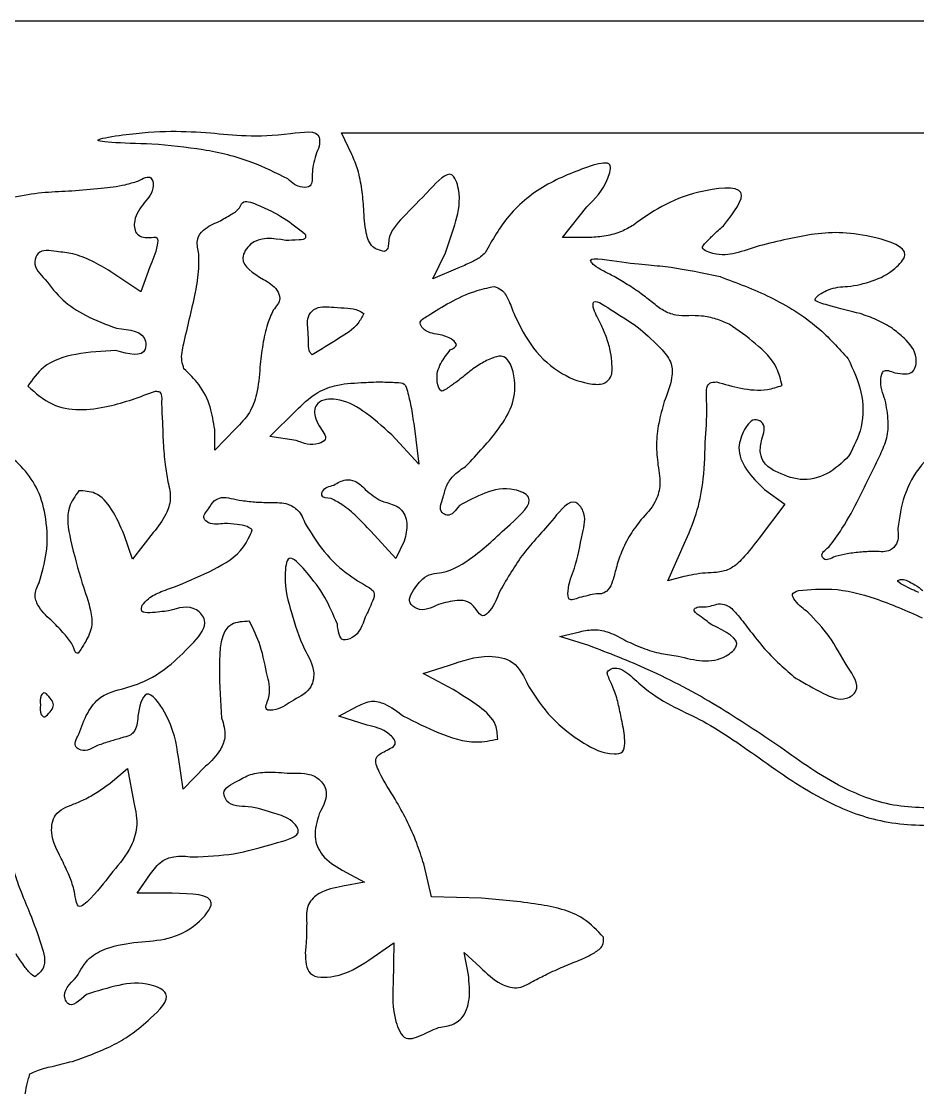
# Model space of a CAD drawing. Extents: x 0 to 204, y 72 to 361.
# Drawn here: x 20.68 to 56.97, y 318.1 to 361.24 of the extents above; entities that cross this region are included whole.
import ezdxf

# ---------------------------------------------------------------- set-up
doc = ezdxf.new("R2010")
doc.units = 0
doc.layers.get('0').update_dxf_attribs({"linetype": 'CONTINUOUS'})

msp = doc.modelspace()

# ---------------------------------------------------------------- linework, layer by layer
at = {"color": 7}
for p, q in [((102.023333, 361.244444), (0, 361.244444)), ((34.064222, 355.854), (33.640889, 356.728889)), ((33.640889, 356.728889), (61.891333, 356.728889)), ((32.737778, 356.192667), (32.737778, 356.192667)), ((25.654, 353.906667), (25.654, 353.906667)), ((42.587333, 352.495556), (43.575111, 353.737333)), ((32.173333, 352.636667), (32.173333, 352.636667)), ((43.688, 352.495556), (42.587333, 352.495556)), ((37.338, 350.830444), (37.846, 351.874667)), ((25.879778, 351.310222), (25.512889, 350.294222)), ((38.354, 351.253778), (37.338, 350.830444)), ((25.512889, 350.294222), (24.299333, 351.112667)), ((48.965556, 350.915111), (48.965556, 350.915111)), ((34.544, 349.419333), (34.544, 349.419333)), ((40.64, 349.362889), (40.64, 349.362889)), ((30.734, 344.452222), (31.806444, 345.496444)), ((29.351111, 344.762667), (28.504444, 343.887778)), ((28.504444, 343.887778), (28.504444, 344.734444)), ((36.576, 344.875556), (36.773556, 343.323333)), ((36.576, 344.875556), (36.576, 344.875556)), ((31.806444, 344.282889), (30.734, 344.452222)), ((36.773556, 343.323333), (35.672889, 344.508667)), ((50.771778, 342.307333), (51.590222, 341.714667)), ((30.790444, 341.771111), (30.790444, 341.771111)), ((35.475333, 341.771111), (35.475333, 341.771111)), ((51.590222, 341.714667), (50.546, 340.331778)), ((25.174222, 339.485111), (24.835556, 340.472889)), ((26.020889, 340.557556), (25.174222, 339.485111)), ((35.842222, 339.513333), (34.826222, 340.614)), ((36.180889, 340.218889), (35.842222, 339.513333)), ((46.848889, 338.610222), (47.582667, 340.247111)), ((47.498, 338.779556), (46.848889, 338.610222)), ((42.474444, 336.352444), (43.292889, 336.55)), ((43.659778, 335.985556), (42.474444, 336.352444)), ((36.942889, 334.856667), (38.015333, 335.195333)), ((38.156444, 334.207556), (36.942889, 334.856667)), ((33.528, 333.135111), (34.29, 333.530222)), ((21.787556, 333.248), (21.787556, 333.248)), ((34.685111, 332.768222), (33.528, 333.135111)), ((27.234444, 330.171778), (27.036889, 331.47)), ((24.271111, 330.425778), (24.976667, 331.018444)), ((24.976667, 331.018444), (25.230667, 329.635556)), ((28.137556, 331.103111), (27.234444, 330.171778)), ((37.281556, 325.825556), (36.971111, 327.152)), ((24.384, 326.841556), (24.384, 326.841556)), ((25.371778, 325.966667), (25.908, 326.756889)), ((33.669111, 326.898), (34.572222, 326.418222)), ((34.572222, 326.418222), (33.697333, 326.248889)), ((26.782889, 325.966667), (25.371778, 325.966667)), ((39.313556, 325.769111), (37.281556, 325.825556)), ((34.741556, 323.257333), (35.757556, 323.962889)), ((35.757556, 323.962889), (35.729333, 322.297778)), ((38.777333, 322.664667), (38.608, 323.567778)), ((38.608, 323.567778), (39.257111, 322.975111))]:
    msp.add_line(p, q, dxfattribs=at)
for points, knots in [([(25.964444, 356.277333), (24.757895, 356.314151), (22.999319, 356.367813), (25.958578, 356.853171), (28.273289, 356.783826), (30.516566, 356.488654), (32.816398, 356.896067), (32.752832, 356.327355), (32.737778, 356.192667)], [0, 0, 0, 0, 2.147248, 3.129666, 6.674013, 9.910267, 11.085799, 11.450597, 11.450597, 11.450597, 11.450597]), ([(31.467778, 354.866222), (30.990517, 355.105313), (29.902867, 355.650188), (28.027953, 356.095568), (26.656991, 356.21633), (25.964444, 356.277333)], [0, 0, 0, 0, 1.597709, 3.641092, 5.72704, 5.72704, 5.72704, 5.72704]), ([(32.737778, 356.192667), (32.689927, 356.073398), (32.590204, 355.824836), (32.493749, 355.439566), (32.435445, 355.045702), (32.490823, 354.553288), (31.899931, 354.484391), (31.643634, 354.710843), (31.467778, 354.866222)], [0, 0, 0, 0, 0.386348, 0.805165, 1.169236, 1.648568, 1.961399, 2.645302, 2.645302, 2.645302, 2.645302]), ([(34.544, 353.652667), (34.521994, 353.916467), (34.477604, 354.448594), (34.331656, 355.193962), (34.147287, 355.648993), (34.064222, 355.854)], [0, 0, 0, 0, 0.79431, 1.602254, 2.264723, 2.264723, 2.264723, 2.264723]), ([(43.575111, 353.737333), (43.892703, 354.051254), (44.330654, 354.484142), (44.655112, 355.620904), (44.123232, 355.498406), (43.829111, 355.430667)], [0, 0, 0, 0, 1.438171, 1.983197, 2.657424, 2.657424, 2.657424, 2.657424]), ([(37.846, 351.874667), (37.998164, 352.309735), (38.294036, 353.155697), (38.505836, 354.163908), (38.094541, 355.390953), (36.985597, 354.168458), (36.286759, 353.50734), (35.546954, 352.678034), (35.548323, 352.187087), (35.493759, 351.992409), (35.399581, 351.948447), (35.362444, 351.931111)], [0, 0, 0, 0, 1.363513, 2.651266, 3.293283, 4.326505, 5.9387, 6.992391, 7.243573, 7.425851, 7.544525, 7.544525, 7.544525, 7.544525]), ([(43.829111, 355.430667), (43.2045, 355.203852), (41.940231, 354.744759), (40.37505, 353.508693), (39.747236, 352.394088), (39.454667, 351.874667)], [0, 0, 0, 0, 1.98863, 4.025164, 5.802461, 5.802461, 5.802461, 5.802461]), ([(22.718889, 354.386444), (23.117542, 354.421227), (23.839592, 354.484227), (24.744252, 354.580694), (25.227721, 354.728785), (25.4, 354.781556)], [0, 0, 0, 0, 1.201758, 2.176654, 2.71637, 2.71637, 2.71637, 2.71637]), ([(25.4, 354.781556), (25.608113, 354.892057), (25.942854, 355.069795), (26.083605, 354.391608), (25.831286, 354.106788), (25.654, 353.906667)], [0, 0, 0, 0, 0.538249, 0.865753, 1.639569, 1.639569, 1.639569, 1.639569]), ([(19.614444, 352.890667), (19.558559, 353.210676), (19.440395, 353.887306), (21.006185, 354.321428), (22.011926, 354.359607), (22.718889, 354.386444)], [0, 0, 0, 0, 0.852019, 1.801516, 4.048205, 4.048205, 4.048205, 4.048205]), ([(49.106667, 352.975333), (49.527694, 353.522438), (50.42125, 354.683573), (47.317227, 354.334743), (46.184769, 353.520411), (45.466, 353.003556)], [0, 0, 0, 0, 1.517205, 3.22, 6.178547, 6.178547, 6.178547, 6.178547]), ([(25.654, 353.906667), (25.486393, 353.684362), (25.216862, 353.326873), (25.256298, 352.593311), (25.746174, 352.448908), (26.239982, 352.562835), (26.142141, 351.906747), (25.993733, 351.569318), (25.879778, 351.310222)], [0, 0, 0, 0, 0.826254, 1.328706, 1.875876, 2.197325, 2.479642, 3.413438, 3.413438, 3.413438, 3.413438]), ([(28.673778, 353.144667), (28.835453, 353.236886), (29.124445, 353.401725), (29.491202, 353.615876), (29.6554, 354.059048), (30.50179, 353.707982), (31.261455, 353.357449), (31.886015, 352.863774), (32.173333, 352.636667)], [0, 0, 0, 0, 0.561383, 1.003462, 1.245009, 1.807822, 3.062946, 4.132273, 4.132273, 4.132273, 4.132273]), ([(35.362444, 351.931111), (35.193331, 351.976972), (34.813968, 352.079851), (34.580056, 352.817719), (34.557681, 353.335862), (34.544, 353.652667)], [0, 0, 0, 0, 0.496846, 1.114551, 2.086509, 2.086509, 2.086509, 2.086509]), ([(27.855333, 351.902889), (27.813336, 352.086325), (27.737619, 352.417039), (28.098534, 352.905306), (28.453077, 353.052833), (28.673778, 353.144667)], [0, 0, 0, 0, 0.536573, 0.967376, 1.677753, 1.677753, 1.677753, 1.677753]), ([(45.466, 353.003556), (45.304869, 352.911463), (44.955176, 352.711599), (44.347226, 352.541347), (43.909434, 352.510937), (43.688, 352.495556)], [0, 0, 0, 0, 0.555427, 1.205416, 1.870657, 1.870657, 1.870657, 1.870657]), ([(50.546, 352.156889), (50.219689, 352.050068), (49.593321, 351.84502), (48.90987, 351.73044), (48.133611, 352.040638), (48.450017, 352.355448), (48.707864, 352.621914), (48.962423, 352.847504), (49.106667, 352.975333)], [0, 0, 0, 0, 0.999286, 1.918176, 2.412465, 2.609397, 3.043997, 3.612262, 3.612262, 3.612262, 3.612262]), ([(31.383111, 352.382667), (30.856734, 352.463686), (30.099538, 352.580233), (29.402598, 351.446883), (30.052689, 351.057903), (30.48, 350.802222)], [0, 0, 0, 0, 1.43457, 2.063637, 3.270236, 3.270236, 3.270236, 3.270236]), ([(32.173333, 352.636667), (32.185107, 352.581931), (32.21895, 352.424604), (31.790769, 352.383036), (31.545216, 352.382813), (31.383111, 352.382667)], [0, 0, 0, 0, 0.14762, 0.424308, 0.961804, 0.961804, 0.961804, 0.961804]), ([(53.057778, 350.237778), (53.154897, 350.291465), (53.368188, 350.409371), (53.737155, 350.497032), (54.340498, 350.521443), (55.163221, 350.714844), (55.941585, 351.08791), (56.807715, 352.036484), (54.634453, 352.723861), (52.915354, 352.743147), (51.314229, 352.346975), (50.546, 352.156889)], [0, 0, 0, 0, 0.331895, 0.728904, 1.121446, 2.147265, 3.19105, 3.864647, 5.224926, 7.712059, 10.00609, 10.00609, 10.00609, 10.00609]), ([(24.299333, 351.112667), (24.045553, 351.265573), (23.561662, 351.557125), (22.803787, 351.858585), (22.105909, 351.918879), (21.372814, 352.046688), (21.120377, 351.333966), (21.429551, 351.021456), (21.646444, 350.802222)], [0, 0, 0, 0, 0.892524, 1.701805, 2.373971, 3.122429, 3.477254, 4.311217, 4.311217, 4.311217, 4.311217]), ([(27.488444, 349.221778), (27.572377, 349.573458), (27.731126, 350.23862), (27.882345, 351.13687), (27.863145, 351.681357), (27.855333, 351.902889)], [0, 0, 0, 0, 1.085575, 2.053234, 2.716999, 2.716999, 2.716999, 2.716999]), ([(39.454667, 351.874667), (39.394617, 351.818807), (39.224059, 351.660148), (38.841223, 351.467918), (38.528909, 351.330652), (38.354, 351.253778)], [0, 0, 0, 0, 0.245237, 0.696547, 1.271042, 1.271042, 1.271042, 1.271042]), ([(44.675778, 350.915111), (44.51843, 350.998945), (44.243295, 351.145536), (43.930392, 351.307796), (43.483259, 351.752991), (45.673011, 351.377767), (46.782064, 351.381852), (48.26072, 351.065776), (48.965556, 350.915111)], [0, 0, 0, 0, 0.528845, 0.924727, 1.111037, 2.15165, 4.36584, 6.382636, 6.382636, 6.382636, 6.382636]), ([(21.646444, 350.802222), (21.86811, 350.512198), (22.315614, 349.92669), (23.328393, 349.27117), (24.10005, 348.984549), (24.525111, 348.826667)], [0, 0, 0, 0, 1.088175, 2.196839, 3.556492, 3.556492, 3.556492, 3.556492]), ([(30.48, 350.802222), (30.688052, 350.684887), (31.000737, 350.508542), (31.212704, 349.958427), (31.002437, 349.710547), (30.875111, 349.560444)], [0, 0, 0, 0, 0.699339, 1.051047, 1.590959, 1.590959, 1.590959, 1.590959]), ([(46.228, 349.870889), (46.076344, 349.990035), (45.74783, 350.248125), (45.229416, 350.597549), (44.85505, 350.812282), (44.675778, 350.915111)], [0, 0, 0, 0, 0.578487, 1.253107, 1.873015, 1.873015, 1.873015, 1.873015]), ([(48.965556, 350.915111), (49.650602, 350.659276), (51.049109, 350.136995), (52.853917, 349.032905), (53.761946, 348.025), (54.158444, 347.584889)], [0, 0, 0, 0, 2.193812, 4.478624, 6.249634, 6.249634, 6.249634, 6.249634]), ([(37.140444, 349.334667), (37.435239, 349.520373), (38.039272, 349.900882), (38.937134, 350.322244), (39.55811, 350.461094), (39.821556, 350.52)], [0, 0, 0, 0, 1.045636, 2.142498, 2.950717, 2.950717, 2.950717, 2.950717]), ([(39.821556, 350.52), (39.923619, 350.482446), (40.180863, 350.387793), (40.435115, 349.929977), (40.564622, 349.571521), (40.64, 349.362889)], [0, 0, 0, 0, 0.318397, 0.802492, 1.476606, 1.476606, 1.476606, 1.476606]), ([(44.167778, 348.939556), (44.095235, 349.081251), (43.970051, 349.32577), (43.836117, 349.607954), (43.795331, 350.090126), (44.945755, 349.30157), (45.650636, 348.917002), (46.317034, 348.255573), (46.623111, 347.951778)], [0, 0, 0, 0, 0.473071, 0.816358, 0.975363, 1.72454, 3.164511, 4.387709, 4.387709, 4.387709, 4.387709]), ([(54.638222, 349.419333), (54.246884, 349.512963), (53.72411, 349.638038), (52.648672, 349.956297), (52.939019, 350.156067), (53.057778, 350.237778)], [0, 0, 0, 0, 1.440789, 1.924698, 2.259616, 2.259616, 2.259616, 2.259616]), ([(30.875111, 349.560444), (30.794091, 349.374868), (30.598872, 348.927721), (30.433889, 348.143553), (30.3714, 347.553304), (30.338889, 347.246222)], [0, 0, 0, 0, 0.606375, 1.461059, 2.387924, 2.387924, 2.387924, 2.387924]), ([(32.455556, 347.754222), (32.420696, 347.786885), (32.302565, 347.897571), (32.307725, 348.254257), (32.295235, 348.732992), (32.20402, 349.308279), (32.689615, 349.75673), (33.285514, 349.661839), (33.846352, 349.651513), (34.276434, 349.595806), (34.472384, 349.466567), (34.544, 349.419333)], [0, 0, 0, 0, 0.139851, 0.473913, 0.972861, 1.656899, 2.038423, 2.761973, 3.322254, 3.76547, 4.020759, 4.020759, 4.020759, 4.020759]), ([(47.695556, 349.334667), (47.519262, 349.332229), (47.166404, 349.327349), (46.652448, 349.524714), (46.372052, 349.753402), (46.228, 349.870889)], [0, 0, 0, 0, 0.525375, 1.05156, 1.60749, 1.60749, 1.60749, 1.60749]), ([(27.262667, 347.189778), (27.227511, 347.295789), (27.117993, 347.626039), (27.283268, 348.325549), (27.411651, 348.886337), (27.488444, 349.221778)], [0, 0, 0, 0, 0.331137, 1.031569, 2.074199, 2.074199, 2.074199, 2.074199]), ([(34.544, 349.419333), (34.472352, 349.284639), (34.240981, 348.849679), (33.441951, 348.3588), (32.806507, 347.969326), (32.455556, 347.754222)], [0, 0, 0, 0, 0.452997, 1.462838, 2.708587, 2.708587, 2.708587, 2.708587]), ([(38.043556, 347.951778), (38.16907, 348.016161), (38.383649, 348.126231), (38.025692, 348.472764), (37.564888, 348.582496), (37.025616, 348.659537), (36.730625, 349.107421), (36.979514, 349.24543), (37.140444, 349.334667)], [0, 0, 0, 0, 0.323913, 0.55376, 1.179743, 1.851142, 2.091148, 2.530273, 2.530273, 2.530273, 2.530273]), ([(40.64, 349.362889), (40.870587, 348.8982), (41.33502, 347.962252), (42.469487, 346.957522), (43.522001, 346.55873), (44.271248, 346.542433), (44.619614, 346.887779), (44.595106, 347.364248), (44.541788, 347.884983), (44.393253, 348.419344), (44.241632, 348.769161), (44.167778, 348.939556)], [0, 0, 0, 0, 1.547393, 3.116661, 4.394941, 4.903762, 5.228973, 5.737794, 6.238896, 6.825898, 7.383367, 7.383367, 7.383367, 7.383367]), ([(49.332444, 348.996), (49.15939, 349.067712), (48.801301, 349.216101), (48.246976, 349.341713), (47.87092, 349.336908), (47.695556, 349.334667)], [0, 0, 0, 0, 0.561794, 1.162476, 1.687351, 1.687351, 1.687351, 1.687351]), ([(56.416222, 348.431556), (56.262349, 348.564103), (55.922477, 348.856872), (55.315106, 349.183747), (54.860932, 349.34182), (54.638222, 349.419333)], [0, 0, 0, 0, 0.608085, 1.343129, 2.050374, 2.050374, 2.050374, 2.050374]), ([(24.525111, 348.826667), (25.06525, 348.773023), (25.743067, 348.705707), (25.710292, 347.598644), (25.030213, 347.780748), (24.496889, 347.923556)], [0, 0, 0, 0, 1.288747, 1.617242, 2.811037, 2.811037, 2.811037, 2.811037]), ([(51.477333, 346.512444), (51.417671, 346.753297), (51.252146, 347.421515), (50.409523, 348.243494), (49.694043, 348.743368), (49.332444, 348.996)], [0, 0, 0, 0, 0.735185, 2.039682, 3.372624, 3.372624, 3.372624, 3.372624]), ([(56.049333, 347.020444), (56.330543, 346.976237), (56.830573, 346.897629), (56.998624, 347.813081), (56.641045, 348.192808), (56.416222, 348.431556)], [0, 0, 0, 0, 0.718397, 1.277408, 2.224091, 2.224091, 2.224091, 2.224091]), ([(24.496889, 347.923556), (23.962015, 347.897796), (22.960077, 347.849542), (21.598997, 347.430471), (21.132545, 346.759791), (20.940889, 346.484222)], [0, 0, 0, 0, 1.61911, 3.032953, 4.019037, 4.019037, 4.019037, 4.019037]), ([(38.720889, 346.992222), (38.567496, 346.867682), (38.297387, 346.648379), (37.979016, 346.43942), (37.623392, 346.186701), (37.437233, 346.851957), (37.612514, 347.386274), (37.906657, 347.772174), (38.043556, 347.951778)], [0, 0, 0, 0, 0.581504, 1.023969, 1.24041, 1.660187, 2.42051, 3.082455, 3.082455, 3.082455, 3.082455]), ([(46.623111, 347.951778), (46.771162, 347.77333), (47.042819, 347.445896), (47.025394, 346.660144), (46.831995, 346.174959), (46.707778, 345.863333)], [0, 0, 0, 0, 0.67157, 1.232264, 2.238995, 2.238995, 2.238995, 2.238995]), ([(38.664444, 343.238667), (39.143228, 343.74108), (40.095619, 344.740474), (40.9087, 346.258787), (40.368002, 347.849274), (39.64472, 347.586438), (39.189919, 347.360578), (38.881698, 347.118514), (38.720889, 346.992222)], [0, 0, 0, 0, 2.066222, 4.110102, 5.208755, 5.616171, 6.172923, 6.780268, 6.780268, 6.780268, 6.780268]), ([(54.158444, 347.584889), (54.360084, 347.148165), (54.759084, 346.283989), (54.793237, 344.846291), (54.381963, 344.043305), (54.186667, 343.662)], [0, 0, 0, 0, 1.436395, 2.842298, 4.113585, 4.113585, 4.113585, 4.113585]), ([(28.504444, 344.734444), (28.45831, 345.040119), (28.361474, 345.681727), (27.929303, 346.544576), (27.473787, 346.985445), (27.262667, 347.189778)], [0, 0, 0, 0, 0.924731, 1.941002, 2.818908, 2.818908, 2.818908, 2.818908]), ([(30.338889, 347.246222), (30.309585, 346.881029), (30.259154, 346.252558), (29.947442, 345.365506), (29.555345, 344.96913), (29.351111, 344.762667)], [0, 0, 0, 0, 1.098542, 1.890508, 2.75149, 2.75149, 2.75149, 2.75149]), ([(55.654222, 345.919778), (55.551591, 346.191325), (55.413393, 346.556977), (55.560192, 347.218032), (55.865204, 347.094823), (56.049333, 347.020444)], [0, 0, 0, 0, 0.891929, 1.201026, 1.671844, 1.671844, 1.671844, 1.671844]), ([(20.940889, 346.484222), (21.254155, 346.207529), (22.148272, 345.417798), (24.171241, 345.55702), (25.487791, 346.053639), (26.105556, 346.286667)], [0, 0, 0, 0, 1.22368, 3.492606, 5.498457, 5.498457, 5.498457, 5.498457]), ([(31.806444, 345.496444), (32.056464, 345.74138), (32.503816, 346.179635), (33.430344, 346.571075), (34.068382, 346.605667), (34.431111, 346.625333)], [0, 0, 0, 0, 1.041811, 1.864078, 2.947439, 2.947439, 2.947439, 2.947439]), ([(34.431111, 346.625333), (34.702898, 346.64127), (35.18715, 346.669666), (35.739311, 346.632351), (36.226779, 346.629392), (36.336231, 346.157735), (36.470659, 345.624274), (36.538024, 345.14547), (36.576, 344.875556)], [0, 0, 0, 0, 0.805388, 1.434986, 1.757241, 2.072662, 2.696924, 3.503562, 3.503562, 3.503562, 3.503562]), ([(48.372889, 344.395778), (48.411698, 344.859028), (48.467635, 345.52672), (48.370777, 346.626464), (48.722191, 346.647449), (48.824444, 346.653556)], [0, 0, 0, 0, 1.539385, 2.218744, 2.497547, 2.497547, 2.497547, 2.497547]), ([(48.824444, 346.653556), (49.150427, 346.561959), (49.818979, 346.374106), (50.743623, 346.266887), (51.281153, 346.446787), (51.477333, 346.512444)], [0, 0, 0, 0, 1.019892, 2.091679, 2.707654, 2.707654, 2.707654, 2.707654]), ([(26.105556, 346.286667), (26.165269, 346.280015), (26.373879, 346.256779), (26.343176, 345.668628), (26.399082, 345.058903), (26.408936, 344.184181), (26.487524, 343.37125), (26.574917, 342.848778), (26.613556, 342.617778)], [0, 0, 0, 0, 0.165552, 0.578359, 1.351366, 2.233161, 3.11828, 3.819767, 3.819767, 3.819767, 3.819767]), ([(35.672889, 344.508667), (35.294117, 344.856043), (34.627919, 345.467019), (33.611905, 346.010259), (32.756334, 345.954424), (32.522839, 345.543146), (32.57895, 345.206819), (32.723028, 344.833697), (33.151033, 344.357811), (32.491438, 344.02499), (32.100937, 344.172013), (31.806444, 344.282889)], [0, 0, 0, 0, 1.532519, 2.695447, 3.458009, 3.717118, 4.014709, 4.425098, 5.027907, 5.328061, 6.248738, 6.248738, 6.248738, 6.248738]), ([(46.707778, 345.863333), (46.625805, 345.570208), (46.466717, 345.001326), (46.361797, 344.132603), (46.423455, 343.571199), (46.453778, 343.295111)], [0, 0, 0, 0, 0.912907, 1.771719, 2.602754, 2.602754, 2.602754, 2.602754]), ([(55.456667, 343.718444), (55.557369, 343.94005), (55.752509, 344.369474), (55.80108, 345.135842), (55.706762, 345.639318), (55.654222, 345.919778)], [0, 0, 0, 0, 0.724871, 1.40464, 2.259506, 2.259506, 2.259506, 2.259506]), ([(50.658889, 344.339333), (50.739132, 344.577536), (50.856439, 344.925762), (50.30516, 345.245229), (50.095213, 344.940426), (49.953333, 344.734444)], [0, 0, 0, 0, 0.64251, 0.939279, 1.557866, 1.557866, 1.557866, 1.557866]), ([(21.392444, 338.525556), (21.510938, 338.924119), (21.761372, 339.766474), (21.717329, 341.060668), (21.338313, 342.600811), (20.006861, 343.96076), (18.076671, 344.97111), (16.629617, 344.963814), (15.917333, 344.960222)], [0, 0, 0, 0, 1.240222, 2.621178, 3.833997, 5.913492, 8.086755, 10.193508, 10.193508, 10.193508, 10.193508]), ([(49.953333, 344.734444), (49.847105, 344.491391), (49.612299, 343.954145), (50.015053, 343.015782), (50.506017, 342.55614), (50.771778, 342.307333)], [0, 0, 0, 0, 0.768209, 1.698047, 2.795341, 2.795341, 2.795341, 2.795341]), ([(47.582667, 340.247111), (47.752052, 340.652993), (48.085461, 341.45191), (48.339588, 342.858781), (48.360842, 343.839778), (48.372889, 344.395778)], [0, 0, 0, 0, 1.316126, 2.590595, 4.257911, 4.257911, 4.257911, 4.257911]), ([(51.195111, 343.041111), (51.033665, 343.139383), (50.750249, 343.311899), (50.547502, 343.821097), (50.618105, 344.149583), (50.658889, 344.339333)], [0, 0, 0, 0, 0.552915, 0.970631, 1.541949, 1.541949, 1.541949, 1.541949]), ([(58.109556, 344.226444), (57.760701, 343.930102), (57.051573, 343.327715), (56.358983, 342.089774), (56.22681, 341.174262), (56.162222, 340.726889)], [0, 0, 0, 0, 1.366961, 2.778672, 4.127762, 4.127762, 4.127762, 4.127762]), ([(54.186667, 343.662), (53.905988, 343.389332), (53.362585, 342.861438), (52.199081, 342.5944), (51.528145, 342.892929), (51.195111, 343.041111)], [0, 0, 0, 0, 1.16164, 2.248979, 3.320657, 3.320657, 3.320657, 3.320657]), ([(53.368222, 339.964889), (53.551826, 340.212735), (54.019677, 340.844285), (54.689064, 342.118115), (55.175949, 343.133193), (55.456667, 343.718444)], [0, 0, 0, 0, 0.924329, 2.355334, 4.303783, 4.303783, 4.303783, 4.303783]), ([(37.761333, 341.996889), (37.799971, 342.158406), (37.879901, 342.492535), (38.205515, 342.930122), (38.508341, 343.133716), (38.664444, 343.238667)], [0, 0, 0, 0, 0.494605, 1.02318, 1.585549, 1.585549, 1.585549, 1.585549]), ([(46.453778, 343.295111), (46.503531, 343.004007), (46.590643, 342.494326), (46.33893, 341.694846), (45.982104, 341.313544), (45.776444, 341.093778)], [0, 0, 0, 0, 0.874479, 1.531083, 2.424385, 2.424385, 2.424385, 2.424385]), ([(26.613556, 342.617778), (26.66768, 342.378737), (26.767942, 341.935932), (26.524407, 341.197966), (26.209075, 340.796905), (26.020889, 340.557556)], [0, 0, 0, 0, 0.72176, 1.337005, 2.247625, 2.247625, 2.247625, 2.247625]), ([(33.330444, 342.476667), (33.484017, 342.571498), (33.745905, 342.733213), (34.253974, 342.660348), (34.471549, 342.438664), (34.600444, 342.307333)], [0, 0, 0, 0, 0.525029, 0.895333, 1.433568, 1.433568, 1.433568, 1.433568]), ([(23.001111, 342.250889), (22.851217, 342.037868), (22.439899, 341.453328), (22.690426, 340.065618), (22.976356, 339.07309), (23.142222, 338.497333)], [0, 0, 0, 0, 0.759876, 2.08514, 3.915956, 3.915956, 3.915956, 3.915956]), ([(24.835556, 340.472889), (24.688636, 340.819517), (24.421898, 341.448834), (23.781552, 342.216827), (23.230542, 342.240876), (23.001111, 342.250889)], [0, 0, 0, 0, 1.143881, 2.076762, 2.742329, 2.742329, 2.742329, 2.742329]), ([(33.217556, 341.940444), (33.041668, 341.953235), (32.800157, 341.970797), (32.901328, 342.376058), (33.142616, 342.432629), (33.330444, 342.476667)], [0, 0, 0, 0, 0.397236, 0.545447, 1.066171, 1.066171, 1.066171, 1.066171]), ([(34.600444, 342.307333), (34.707842, 342.217748), (34.909801, 342.049286), (35.197422, 341.848525), (35.396161, 341.793165), (35.475333, 341.771111)], [0, 0, 0, 0, 0.420683, 0.791083, 1.036349, 1.036349, 1.036349, 1.036349]), ([(36.688889, 338.412667), (36.764286, 338.511214), (36.922206, 338.717624), (37.290299, 338.90982), (38.0396, 338.94874), (39.21137, 339.706051), (40.113064, 340.585665), (41.629842, 341.922062), (40.406514, 342.435433), (39.44872, 342.205892), (38.751952, 341.838361), (38.410444, 341.658222)], [0, 0, 0, 0, 0.36953, 0.773989, 1.193797, 2.60272, 4.601793, 5.926084, 6.565642, 7.762093, 8.912232, 8.912232, 8.912232, 8.912232]), ([(28.250444, 341.517111), (28.319177, 341.635125), (28.442594, 341.847032), (28.797138, 342.016594), (29.028812, 341.967096), (29.153556, 341.940444)], [0, 0, 0, 0, 0.40264, 0.722985, 1.096695, 1.096695, 1.096695, 1.096695]), ([(29.153556, 341.940444), (29.303048, 341.911256), (29.645879, 341.844317), (30.193403, 341.788942), (30.59035, 341.777087), (30.790444, 341.771111)], [0, 0, 0, 0, 0.4568, 1.047579, 1.648086, 1.648086, 1.648086, 1.648086]), ([(30.790444, 341.771111), (31.021446, 341.775615), (31.413242, 341.783254), (31.948413, 341.45938), (32.09225, 341.117288), (32.173333, 340.924444)], [0, 0, 0, 0, 0.681271, 1.155488, 1.768215, 1.768215, 1.768215, 1.768215]), ([(34.826222, 340.614), (34.636522, 340.815459), (34.275542, 341.198816), (33.743702, 341.661173), (33.369943, 341.859559), (33.217556, 341.940444)], [0, 0, 0, 0, 0.830831, 1.580987, 2.097381, 2.097381, 2.097381, 2.097381]), ([(35.475333, 341.771111), (35.674269, 341.713469), (36.090059, 341.592992), (36.358157, 340.899629), (36.242118, 340.454019), (36.180889, 340.218889)], [0, 0, 0, 0, 0.593611, 1.240693, 1.963554, 1.963554, 1.963554, 1.963554]), ([(38.410444, 341.658222), (38.261236, 341.448269), (38.06075, 341.166163), (37.545773, 341.432169), (37.669468, 341.756223), (37.761333, 341.996889)], [0, 0, 0, 0, 0.63394, 0.8518, 1.480569, 1.480569, 1.480569, 1.480569]), ([(43.264667, 337.932889), (43.100339, 337.86704), (42.807814, 337.749821), (42.794805, 338.474195), (43.16366, 339.224142), (43.334084, 340.343027), (43.587769, 341.294226), (42.965005, 342.060555), (41.979464, 340.766897), (41.004404, 339.82731), (40.362654, 338.72735), (40.047333, 338.186889)], [0, 0, 0, 0, 0.407286, 0.725021, 1.693946, 3.134581, 4.054654, 4.49597, 5.576435, 7.454723, 9.269094, 9.269094, 9.269094, 9.269094]), ([(30.028444, 340.670444), (29.960018, 340.717928), (29.776545, 340.845245), (29.376161, 340.894072), (28.861736, 340.958637), (28.381141, 340.838784), (27.973097, 341.163473), (28.142722, 341.379757), (28.250444, 341.517111)], [0, 0, 0, 0, 0.247207, 0.662842, 1.176183, 1.815772, 2.061377, 2.48878, 2.48878, 2.48878, 2.48878]), ([(32.173333, 340.924444), (32.379838, 340.585579), (32.833283, 339.841496), (33.719015, 338.942953), (34.449406, 338.515496), (34.769778, 338.328)], [0, 0, 0, 0, 1.189208, 2.611266, 3.722401, 3.722401, 3.722401, 3.722401]), ([(45.776444, 341.093778), (45.624028, 340.893686), (45.309747, 340.481101), (44.968769, 339.811814), (44.766919, 339.167262), (44.640146, 338.6422), (44.487414, 338.266216), (44.226194, 338.070299), (43.930716, 338.091176), (43.615156, 338.011684), (43.38324, 337.959546), (43.264667, 337.932889)], [0, 0, 0, 0, 0.753605, 1.55392, 2.238151, 2.772553, 3.182565, 3.426973, 3.689491, 4.038028, 4.402651, 4.402651, 4.402651, 4.402651]), ([(27.008667, 338.412667), (27.490942, 338.617168), (28.434456, 339.017251), (29.618412, 339.712948), (29.924692, 340.428164), (30.028444, 340.670444)], [0, 0, 0, 0, 1.588704, 3.108105, 3.886478, 3.886478, 3.886478, 3.886478]), ([(56.162222, 340.726889), (56.182146, 340.510608), (56.213733, 340.167709), (55.811025, 339.741276), (55.262252, 339.817473), (54.689457, 339.770368), (54.137866, 339.715712), (53.783914, 339.634911), (53.622222, 339.598)], [0, 0, 0, 0, 0.61996, 0.982903, 1.583167, 2.146128, 2.737728, 3.235264, 3.235264, 3.235264, 3.235264]), ([(50.546, 340.331778), (50.336915, 340.055312), (49.986387, 339.59182), (49.412477, 339.059696), (48.85107, 338.93333), (48.368264, 338.934359), (47.924841, 338.869428), (47.633215, 338.808025), (47.498, 338.779556)], [0, 0, 0, 0, 1.044633, 1.751316, 2.277385, 2.722332, 3.202046, 3.616748, 3.616748, 3.616748, 3.616748]), ([(33.471556, 336.860444), (33.306315, 337.237332), (32.95495, 338.038739), (32.399259, 338.773941), (31.432766, 339.843617), (31.292522, 338.3882), (31.607009, 337.355797), (32.007603, 335.985764), (32.613099, 335.041109), (32.400792, 334.097041), (31.588542, 333.773671), (31.117896, 333.360974), (30.472361, 333.363174), (30.822043, 334.061925), (30.601003, 334.833981), (30.41768, 335.942097), (30.073634, 336.64868), (29.915556, 336.973333)], [0, 0, 0, 0, 1.191798, 2.534215, 3.344556, 4.051893, 5.576472, 7.14697, 8.172097, 8.829478, 9.736925, 10.559814, 10.815494, 11.257351, 12.157987, 13.431949, 14.514859, 14.514859, 14.514859, 14.514859]), ([(53.622222, 339.598), (53.448785, 339.501377), (53.230758, 339.379914), (53.011837, 339.714004), (53.21111, 339.854287), (53.368222, 339.964889)], [0, 0, 0, 0, 0.470257, 0.591156, 1.041677, 1.041677, 1.041677, 1.041677]), ([(21.956889, 336.945111), (21.751676, 337.127845), (21.428223, 337.415866), (21.163471, 338.024127), (21.312426, 338.350324), (21.392444, 338.525556)], [0, 0, 0, 0, 0.82396, 1.298709, 1.849774, 1.849774, 1.849774, 1.849774]), ([(23.142222, 338.497333), (23.267466, 338.143349), (23.466204, 337.581641), (23.584087, 336.745402), (23.382226, 336.34906), (23.283333, 336.154889)], [0, 0, 0, 0, 1.133457, 1.798584, 2.437386, 2.437386, 2.437386, 2.437386]), ([(25.569333, 337.622444), (25.649937, 337.714539), (25.861344, 337.956086), (26.376116, 338.197706), (26.785328, 338.336769), (27.008667, 338.412667)], [0, 0, 0, 0, 0.364421, 0.955807, 1.666393, 1.666393, 1.666393, 1.666393]), ([(34.769778, 338.328), (34.842322, 338.274696), (35.02213, 338.142576), (34.853317, 337.650451), (34.700905, 337.344397), (34.600444, 337.142667)], [0, 0, 0, 0, 0.248343, 0.61554, 1.32559, 1.32559, 1.32559, 1.32559]), ([(37.563778, 337.650667), (37.26537, 337.508004), (36.850297, 337.309565), (36.235429, 337.803081), (36.505072, 338.165562), (36.688889, 338.412667)], [0, 0, 0, 0, 0.894643, 1.244409, 1.993517, 1.993517, 1.993517, 1.993517]), ([(52.154667, 338.215111), (52.602012, 338.254659), (53.648082, 338.347136), (55.352554, 337.908726), (56.524314, 337.390932), (57.15, 337.114444)], [0, 0, 0, 0, 1.340048, 3.133557, 5.188544, 5.188544, 5.188544, 5.188544]), ([(57.008889, 338.130444), (56.833445, 338.211261), (56.592028, 338.322467), (56.053692, 338.61504), (56.3724, 338.691453), (56.585951, 338.594689), (56.880864, 338.444586), (57.074489, 338.295163), (57.178222, 338.215111)], [0, 0, 0, 0, 0.712889, 0.98096, 1.15787, 1.391646, 1.733018, 2.126955, 2.126955, 2.126955, 2.126955]), ([(39.087778, 337.453111), (38.993089, 337.570111), (38.799781, 337.808966), (38.202826, 337.825661), (37.811951, 337.718626), (37.563778, 337.650667)], [0, 0, 0, 0, 0.431088, 0.880067, 1.660893, 1.660893, 1.660893, 1.660893]), ([(40.047333, 338.186889), (39.949287, 337.924687), (39.814376, 337.5639), (39.345081, 337.076446), (39.177231, 337.322161), (39.087778, 337.453111)], [0, 0, 0, 0, 0.892955, 1.228699, 1.611792, 1.611792, 1.611792, 1.611792]), ([(52.521556, 337.340222), (52.345941, 337.467692), (52.101443, 337.645162), (51.811297, 338.102268), (52.037099, 338.176474), (52.154667, 338.215111)], [0, 0, 0, 0, 0.698415, 0.972367, 1.269947, 1.269947, 1.269947, 1.269947]), ([(26.641778, 337.396667), (26.414347, 337.363674), (26.089296, 337.31652), (25.496668, 337.307681), (25.547737, 337.528896), (25.569333, 337.622444)], [0, 0, 0, 0, 0.76509, 1.09349, 1.334129, 1.334129, 1.334129, 1.334129]), ([(27.657778, 336.126667), (27.915143, 336.420653), (28.31114, 336.872998), (27.629147, 337.681346), (27.04074, 337.511696), (26.641778, 337.396667)], [0, 0, 0, 0, 0.990085, 1.523402, 2.646549, 2.646549, 2.646549, 2.646549]), ([(48.626889, 336.832222), (48.48254, 336.941347), (48.264655, 337.106064), (47.824192, 337.41117), (48.084652, 337.585693), (48.332554, 337.534073), (48.628017, 337.598865), (48.81943, 337.653358), (48.909111, 337.678889)], [0, 0, 0, 0, 0.626563, 0.945755, 1.09189, 1.381974, 1.700412, 1.981124, 1.981124, 1.981124, 1.981124]), ([(48.909111, 337.678889), (49.0135, 337.670925), (49.304851, 337.648696), (49.69844, 337.212993), (49.965406, 336.866812), (50.122667, 336.662889)], [0, 0, 0, 0, 0.306221, 0.854667, 1.640848, 1.640848, 1.640848, 1.640848]), ([(29.915556, 336.973333), (29.651625, 336.960963), (28.736116, 336.918056), (28.660946, 334.887586), (28.742898, 333.690035), (28.786667, 333.050444)], [0, 0, 0, 0, 0.730181, 2.532816, 4.599175, 4.599175, 4.599175, 4.599175]), ([(34.600444, 337.142667), (34.489831, 336.815609), (34.33893, 336.369434), (33.55305, 336.115356), (33.503808, 336.565563), (33.471556, 336.860444)], [0, 0, 0, 0, 0.987034, 1.346521, 2.028999, 2.028999, 2.028999, 2.028999]), ([(52.041778, 334.659111), (52.40159, 334.454269), (53.028256, 334.097505), (53.936029, 333.685622), (54.734155, 334.257161), (53.975515, 335.304536), (53.476938, 336.334377), (52.828099, 337.017487), (52.521556, 337.340222)], [0, 0, 0, 0, 1.273179, 2.217427, 2.702039, 3.721459, 5.177502, 6.481467, 6.481467, 6.481467, 6.481467]), ([(22.86, 335.731556), (22.823757, 335.832392), (22.726274, 336.103616), (22.39216, 336.499325), (22.111838, 336.786419), (21.956889, 336.945111)], [0, 0, 0, 0, 0.319696, 0.859897, 1.527535, 1.527535, 1.527535, 1.527535]), ([(43.292889, 336.55), (43.488911, 336.590946), (43.882747, 336.673212), (44.536833, 336.528088), (44.933747, 336.306784), (45.155556, 336.183111)], [0, 0, 0, 0, 0.595, 1.195439, 1.95603, 1.95603, 1.95603, 1.95603]), ([(47.272222, 335.562222), (47.930058, 335.392386), (48.779947, 335.172966), (49.989282, 336.162341), (49.188355, 336.556152), (48.626889, 336.832222)], [0, 0, 0, 0, 1.937949, 2.503724, 3.830302, 3.830302, 3.830302, 3.830302]), ([(50.122667, 336.662889), (50.307521, 336.423721), (50.696043, 335.921045), (51.340495, 335.250711), (51.818409, 334.847545), (52.041778, 334.659111)], [0, 0, 0, 0, 0.90649, 1.905235, 2.781656, 2.781656, 2.781656, 2.781656]), ([(23.283333, 336.154889), (23.220588, 336.062012), (23.122864, 335.91736), (22.966883, 335.627075), (22.884436, 335.707669), (22.86, 335.731556)], [0, 0, 0, 0, 0.381925, 0.594836, 0.684522, 0.684522, 0.684522, 0.684522]), ([(23.001111, 332.401333), (23.106398, 332.691174), (23.306609, 333.242326), (23.801401, 333.916899), (24.61519, 334.21479), (25.639795, 334.450219), (26.729787, 335.165953), (27.361686, 335.820134), (27.657778, 336.126667)], [0, 0, 0, 0, 0.928372, 1.765364, 2.387715, 3.471079, 4.922331, 6.201945, 6.201945, 6.201945, 6.201945]), ([(45.155556, 336.183111), (45.375958, 336.080258), (45.836383, 335.865394), (46.549454, 335.653492), (47.042279, 335.591259), (47.272222, 335.562222)], [0, 0, 0, 0, 0.729235, 1.523389, 2.218039, 2.218039, 2.218039, 2.218039]), ([(51.420889, 331.865111), (50.573236, 332.435989), (48.852824, 333.594655), (46.256297, 334.98907), (44.46663, 335.675904), (43.659778, 335.985556)], [0, 0, 0, 0, 3.065377, 6.221549, 8.812639, 8.812639, 8.812639, 8.812639]), ([(38.015333, 335.195333), (38.534829, 335.375182), (39.361191, 335.661267), (40.720779, 335.409472), (41.034131, 334.722208), (41.204444, 334.348667)], [0, 0, 0, 0, 1.643827, 2.614833, 3.770983, 3.770983, 3.770983, 3.770983]), ([(44.534667, 334.518), (44.500186, 334.592876), (44.442251, 334.718686), (44.375053, 334.915672), (44.849721, 335.310538), (46.204486, 333.798414), (48.165392, 333.131238), (49.74067, 332.013301), (50.546, 331.441778)], [0, 0, 0, 0, 0.258443, 0.43425, 0.529599, 1.948323, 4.696703, 7.571382, 7.571382, 7.571382, 7.571382]), ([(45.014444, 332.824667), (44.970747, 333.046511), (44.886415, 333.474656), (44.743487, 334.047798), (44.596316, 334.379183), (44.534667, 334.518)], [0, 0, 0, 0, 0.678746, 1.309939, 1.764953, 1.764953, 1.764953, 1.764953]), ([(21.787556, 333.248), (21.721145, 333.167372), (21.615393, 333.038981), (21.399189, 333.274415), (21.484705, 333.587204), (21.399634, 333.897433), (21.614648, 334.136706), (21.80393, 333.894766), (21.97763, 333.735785), (21.979376, 333.440421), (21.857504, 333.318168), (21.787556, 333.248)], [0, 0, 0, 0, 0.247152, 0.393564, 0.777415, 1.161266, 1.307678, 1.55483, 1.842094, 2.055329, 2.342593, 2.342593, 2.342593, 2.342593]), ([(27.036889, 331.47), (26.952388, 332.031286), (26.822632, 332.893168), (25.685358, 334.473566), (25.397715, 333.293606), (25.372845, 332.792568), (25.262247, 332.493231), (25.1201, 332.388279), (25.061333, 332.344889)], [0, 0, 0, 0, 1.908714, 2.930924, 3.884932, 4.256272, 4.563203, 4.779531, 4.779531, 4.779531, 4.779531]), ([(39.962667, 332.203778), (39.952446, 332.401347), (39.924773, 332.936302), (39.141121, 333.601437), (38.511677, 333.988892), (38.156444, 334.207556)], [0, 0, 0, 0, 0.576083, 1.559848, 2.834288, 2.834288, 2.834288, 2.834288]), ([(41.204444, 334.348667), (41.494517, 333.909059), (42.094061, 333.000442), (43.335116, 332.071401), (44.29914, 331.574008), (45.078899, 331.625152), (45.136574, 332.213945), (45.064294, 332.575388), (45.014444, 332.824667)], [0, 0, 0, 0, 1.571888, 3.248902, 4.543564, 4.89072, 5.249265, 6.046105, 6.046105, 6.046105, 6.046105]), ([(34.29, 333.530222), (34.476771, 333.625936), (34.825443, 333.804618), (35.523167, 333.608802), (35.907862, 333.319324), (36.152667, 333.135111)], [0, 0, 0, 0, 0.606374, 1.13201, 2.051866, 2.051866, 2.051866, 2.051866]), ([(36.152667, 333.135111), (36.619558, 332.900407), (37.549767, 332.432796), (38.86976, 331.987382), (39.675039, 332.146827), (39.962667, 332.203778)], [0, 0, 0, 0, 1.57806, 3.144034, 4.01415, 4.01415, 4.01415, 4.01415]), ([(28.786667, 333.050444), (28.862412, 332.80908), (28.996363, 332.382247), (28.721616, 331.65483), (28.360472, 331.313684), (28.137556, 331.103111)], [0, 0, 0, 0, 0.736434, 1.302326, 2.214932, 2.214932, 2.214932, 2.214932]), ([(35.418889, 331.724), (35.613376, 331.818328), (35.976405, 331.994399), (35.420805, 332.608858), (34.983311, 332.703627), (34.685111, 332.768222)], [0, 0, 0, 0, 0.512259, 0.956178, 1.906517, 1.906517, 1.906517, 1.906517]), ([(23.763111, 331.949778), (23.545505, 331.82317), (23.255946, 331.654698), (22.756575, 331.91869), (22.900453, 332.202663), (23.001111, 332.401333)], [0, 0, 0, 0, 0.69449, 0.924128, 1.458958, 1.458958, 1.458958, 1.458958]), ([(25.061333, 332.344889), (24.957469, 332.315047), (24.697014, 332.240214), (24.263328, 332.111442), (23.935702, 332.005557), (23.763111, 331.949778)], [0, 0, 0, 0, 0.324201, 0.81298, 1.357102, 1.357102, 1.357102, 1.357102]), ([(58.532889, 329.466222), (57.727976, 329.426858), (56.14015, 329.349206), (53.672078, 330.256917), (52.229978, 331.287117), (51.420889, 331.865111)], [0, 0, 0, 0, 2.396175, 4.726856, 7.705844, 7.705844, 7.705844, 7.705844]), ([(35.814, 329.776667), (35.59359, 330.111594), (35.274725, 330.596128), (34.910916, 331.468261), (35.262141, 331.645085), (35.418889, 331.724)], [0, 0, 0, 0, 1.282693, 1.855657, 2.317463, 2.317463, 2.317463, 2.317463]), ([(50.546, 331.441778), (51.422899, 330.824008), (52.940125, 329.755131), (55.496253, 328.753229), (57.710666, 328.687464), (59.575365, 328.72427), (61.042769, 328.907922), (61.912007, 329.186848), (62.342889, 329.325111)], [0, 0, 0, 0, 3.212266, 5.557922, 8.105921, 9.7855, 11.164101, 12.519197, 12.519197, 12.519197, 12.519197]), ([(27.601333, 327.434222), (28.179057, 327.461619), (29.395111, 327.519285), (30.556109, 327.884616), (32.131861, 328.309982), (31.560889, 329.013407), (30.830039, 329.222361), (29.980932, 329.526763), (29.064857, 329.461239), (28.763633, 330.182797), (29.1618, 330.37689), (29.435778, 330.510444)], [0, 0, 0, 0, 1.669436, 3.514008, 4.483856, 4.924007, 5.700212, 6.811622, 7.698863, 8.036421, 8.781123, 8.781123, 8.781123, 8.781123]), ([(29.435778, 330.510444), (29.603976, 330.60782), (29.96891, 330.819093), (30.710719, 330.891719), (31.243465, 330.846889), (31.552444, 330.820889)], [0, 0, 0, 0, 0.577315, 1.252582, 2.184999, 2.184999, 2.184999, 2.184999]), ([(31.552444, 330.820889), (31.953405, 330.834715), (32.558238, 330.855571), (33.187527, 330.038439), (32.913246, 329.517358), (32.737778, 329.184)], [0, 0, 0, 0, 1.126612, 1.699453, 2.7167, 2.7167, 2.7167, 2.7167]), ([(22.803556, 329.579111), (22.965549, 329.646629), (23.314821, 329.792203), (23.802342, 330.084789), (24.11868, 330.314897), (24.271111, 330.425778)], [0, 0, 0, 0, 0.525985, 1.134075, 1.699591, 1.699591, 1.699591, 1.699591]), ([(25.230667, 329.635556), (25.303006, 329.298956), (25.430817, 328.704242), (25.092906, 327.702558), (24.655758, 327.171619), (24.384, 326.841556)], [0, 0, 0, 0, 1.012903, 1.789627, 3.065883, 3.065883, 3.065883, 3.065883]), ([(36.971111, 327.152), (36.879864, 327.434817), (36.683719, 328.042763), (36.294294, 328.921015), (35.97055, 329.49777), (35.814, 329.776667)], [0, 0, 0, 0, 0.891163, 1.91565, 2.874917, 2.874917, 2.874917, 2.874917]), ([(22.295556, 327.377778), (22.115325, 327.712222), (21.820581, 328.259164), (21.984528, 329.262282), (22.51344, 329.466884), (22.803556, 329.579111)], [0, 0, 0, 0, 1.12309, 1.836676, 2.703611, 2.703611, 2.703611, 2.703611]), ([(32.737778, 329.184), (32.64081, 328.874555), (32.461535, 328.302448), (32.849961, 327.386582), (33.376734, 327.072388), (33.669111, 326.898)], [0, 0, 0, 0, 0.946046, 1.749069, 2.750731, 2.750731, 2.750731, 2.750731]), ([(25.908, 326.756889), (26.04271, 326.941072), (26.283202, 327.269886), (26.92117, 327.5091), (27.349361, 327.461961), (27.601333, 327.434222)], [0, 0, 0, 0, 0.670358, 1.196762, 1.949459, 1.949459, 1.949459, 1.949459]), ([(20.235333, 327.377778), (20.282065, 327.192635), (20.398448, 326.731547), (20.676559, 325.99128), (20.905439, 325.438383), (21.025556, 325.148222)], [0, 0, 0, 0, 0.572521, 1.425832, 2.368211, 2.368211, 2.368211, 2.368211]), ([(24.384, 326.841556), (24.139422, 326.522196), (23.796274, 326.074131), (22.966319, 325.233355), (22.855701, 325.847543), (22.783552, 326.260591), (22.571206, 326.792023), (22.391895, 327.173058), (22.295556, 327.377778)], [0, 0, 0, 0, 1.415689, 1.986233, 2.392921, 2.778109, 3.367066, 4.050905, 4.050905, 4.050905, 4.050905]), ([(33.697333, 326.248889), (33.361943, 326.190873), (32.823538, 326.097739), (32.1907, 325.505492), (32.215791, 325.02241), (32.229778, 324.753111)], [0, 0, 0, 0, 1.007502, 1.617348, 2.385557, 2.385557, 2.385557, 2.385557]), ([(25.4, 323.991111), (26.219957, 324.049713), (27.373432, 324.132151), (28.843641, 325.918563), (27.56873, 325.948323), (26.782889, 325.966667)], [0, 0, 0, 0, 2.499585, 3.516291, 5.149942, 5.149942, 5.149942, 5.149942]), ([(44.252444, 324.188667), (43.992831, 324.459378), (43.283874, 325.19864), (41.459821, 325.581422), (40.071349, 325.702843), (39.313556, 325.769111)], [0, 0, 0, 0, 1.107919, 3.025524, 5.329633, 5.329633, 5.329633, 5.329633]), ([(21.025556, 325.148222), (21.180452, 324.744226), (21.443362, 324.058511), (21.741303, 323.011666), (21.354206, 322.689205), (21.223111, 322.58)], [0, 0, 0, 0, 1.35429, 2.298676, 2.782284, 2.782284, 2.782284, 2.782284]), ([(32.229778, 324.753111), (32.227828, 324.587962), (32.224222, 324.282596), (32.208422, 323.886856), (32.183211, 323.657603), (32.173333, 323.567778)], [0, 0, 0, 0, 0.495527, 0.916245, 1.18729, 1.18729, 1.18729, 1.18729]), ([(43.264667, 323.257333), (43.469084, 323.347649), (43.806389, 323.496678), (44.242335, 323.805409), (44.249438, 324.074693), (44.252444, 324.188667)], [0, 0, 0, 0, 0.68483, 1.130023, 1.456725, 1.456725, 1.456725, 1.456725]), ([(22.916444, 322.58), (23.067561, 322.854717), (23.347846, 323.364251), (24.276054, 323.84185), (24.968083, 323.933752), (25.4, 323.991111)], [0, 0, 0, 0, 0.919175, 1.704852, 3.009469, 3.009469, 3.009469, 3.009469]), ([(21.223111, 322.58), (21.161691, 322.625086), (20.984945, 322.754827), (20.742777, 323.084187), (20.562818, 323.357096), (20.461111, 323.511333)], [0, 0, 0, 0, 0.227729, 0.655327, 1.211081, 1.211081, 1.211081, 1.211081]), ([(32.173333, 323.567778), (32.185195, 323.234658), (32.210354, 322.52806), (33.636183, 322.552664), (34.32052, 322.988925), (34.741556, 323.257333)], [0, 0, 0, 0, 0.863253, 1.831088, 3.378715, 3.378715, 3.378715, 3.378715]), ([(41.402, 322.410667), (41.585112, 322.506466), (41.983801, 322.71505), (42.607008, 322.994222), (43.048765, 323.170957), (43.264667, 323.257333)], [0, 0, 0, 0, 0.619874, 1.349648, 2.047263, 2.047263, 2.047263, 2.047263]), ([(39.257111, 322.975111), (39.517781, 322.72371), (39.930489, 322.325675), (40.765219, 322.04776), (41.179682, 322.283966), (41.402, 322.410667)], [0, 0, 0, 0, 1.084931, 1.717728, 2.449893, 2.449893, 2.449893, 2.449893]), ([(23.311556, 321.874444), (23.024673, 321.608406), (22.66303, 321.27304), (22.287416, 321.966016), (22.63298, 322.303315), (22.916444, 322.58)], [0, 0, 0, 0, 0.837319, 1.05552, 2.051537, 2.051537, 2.051537, 2.051537]), ([(22.747111, 319.165111), (23.345016, 319.378692), (24.526653, 319.800791), (25.644994, 320.617149), (26.899838, 321.863594), (25.678155, 322.410508), (24.60894, 322.275341), (23.749353, 322.009725), (23.311556, 321.874444)], [0, 0, 0, 0, 1.842424, 3.64117, 4.809207, 5.50029, 6.811126, 8.171708, 8.171708, 8.171708, 8.171708]), ([(35.729333, 322.297778), (35.710316, 321.815015), (35.681475, 321.082868), (36.164948, 319.907425), (36.708621, 320.149097), (36.971111, 320.265778)], [0, 0, 0, 0, 1.522077, 2.308344, 3.042339, 3.042339, 3.042339, 3.042339]), ([(36.971111, 320.265778), (37.082747, 320.321355), (37.305129, 320.432068), (37.633234, 320.567368), (38.066469, 320.59599), (38.617682, 320.904504), (38.872518, 321.738714), (38.810887, 322.338261), (38.777333, 322.664667)], [0, 0, 0, 0, 0.374936, 0.746889, 1.051047, 1.67142, 2.496545, 3.482578, 3.482578, 3.482578, 3.482578]), ([(21.025556, 318.657111), (21.117078, 318.70106), (21.403637, 318.838665), (21.990028, 318.979839), (22.473327, 319.098111), (22.747111, 319.165111)], [0, 0, 0, 0, 0.304072, 0.952055, 1.798807, 1.798807, 1.798807, 1.798807]), ([(20.743333, 317.415333), (20.780282, 317.602013), (20.846468, 317.936409), (20.92872, 318.353846), (21.000061, 318.577269), (21.025556, 318.657111)], [0, 0, 0, 0, 0.571114, 1.023028, 1.274327, 1.274327, 1.274327, 1.274327])]:
    msp.add_open_spline(points, degree=3, knots=knots, dxfattribs=at)

doc.saveas('drawing.dxf')
